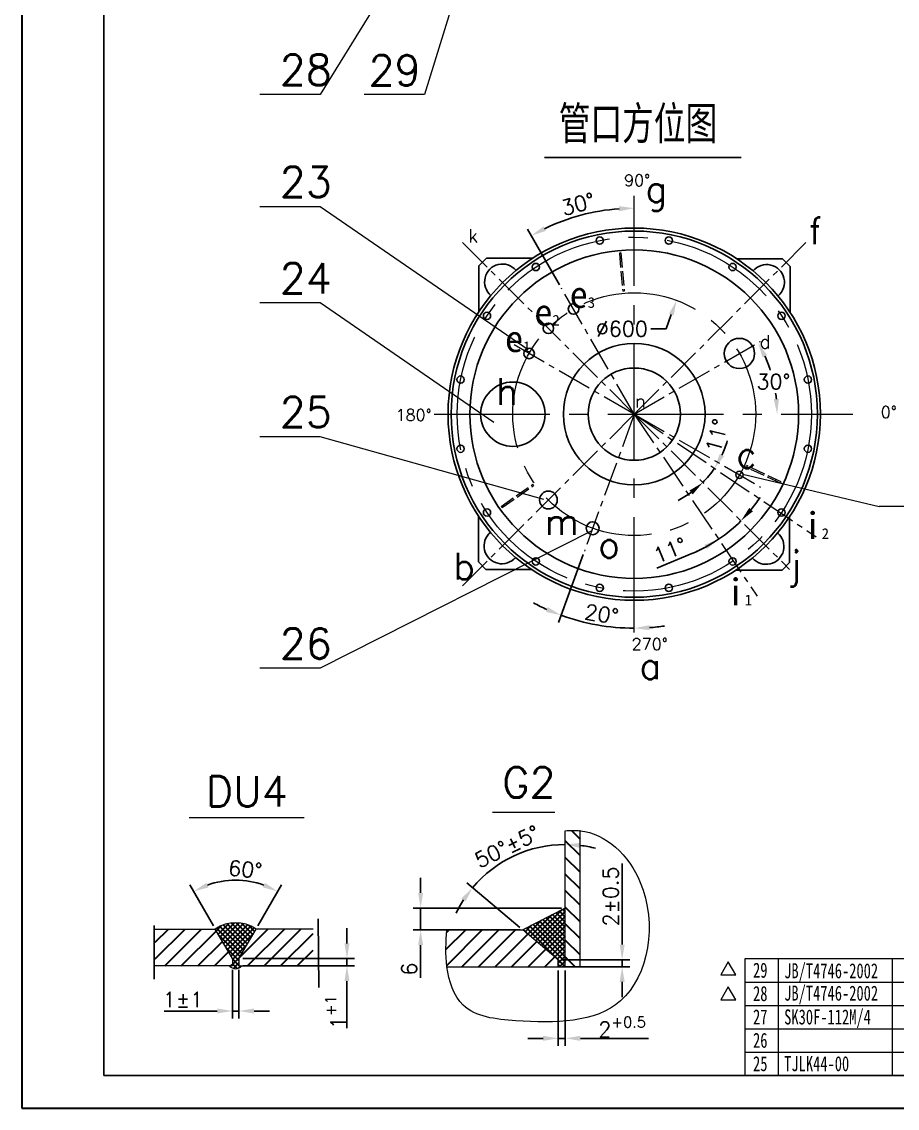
# Model space of a CAD drawing. Header units: millimetres. Extents: x 36080 to 36401, y 5729 to 6183.
# Drawn here: x 36079.7 to 36224, y 5728.8 to 5907.8 of the extents above; entities that cross this region are included whole.
import ezdxf

# ---------------------------------------------------------------- set-up
doc = ezdxf.new("R2010")
doc.units = ezdxf.units.MM
doc.linetypes.add('ACAD_ISO02W100', pattern=[15, 12, -3])
doc.linetypes.add('CENTER2', pattern=[28.575, 19.05, -3.175, 3.175, -3.175])
doc.layers.get('Defpoints').update_dxf_attribs({"lineweight": 18})
for name, color, linetype, lineweight in [('_01粗实线A', 3, 'Continuous', 25), ('_02细实线B', 7, 'Continuous', 35), ('c', 7, 'Continuous', 25), ('dh', 7, 'CENTER2', 9), ('x', 7, 'Continuous', 9), ('xu', 7, 'ACAD_ISO02W100', 9), ('细线', 4, 'Continuous', 9)]:
    doc.layers.add(name, color=color, linetype=linetype, lineweight=lineweight)
doc.styles.get("Standard").update_dxf_attribs({"font": '仿宋_GB2312.ttf', "width": 0.707})
doc.styles.add('文字', font='仿宋_GB2312.ttf', dxfattribs={"width": 0.707})
doc.styles.add('样式 1', font='txt.shx')
doc.dimstyles.new('1-15', dxfattribs={"dimtxt": 2.5, "dimasz": 2.5, "dimexe": 1.25, "dimexo": 0.625, "dimtad": 1, "dimlfac": 15, "dimdsep": 46, "dimtxsty": 'Standard', "dimcen": 2.5, "dimadec": 0, "dimazin": 0, "dimtfac": 1, "dimtmove": 0, "dimatfit": 3, "dimfxl": 1, "dimarcsym": 0})
doc.dimstyles.new('1-15sp', dxfattribs={"dimtxt": 2.5, "dimasz": 2.5, "dimexe": 1.25, "dimexo": 0.625, "dimtad": 1, "dimtih": 1, "dimtoh": 1, "dimlfac": 15, "dimdsep": 46, "dimtxsty": 'Standard', "dimcen": 2.5, "dimadec": 0, "dimazin": 0, "dimtfac": 1, "dimtmove": 0, "dimatfit": 3, "dimfxl": 1, "dimarcsym": 0})

# ---------------------------------------------------------------- blocks, each defined once
blk = doc.blocks.new('*D57')
at = {"layer": 'Defpoints', "color": 0, "transparency": 16777216}
for p in [(36169.28, 5761.77), (36145.45, 5758.17), (36162.5, 5758.17)]:
    blk.add_point(p, dxfattribs=at)
at = {"layer": 'x', "color": 0, "lineweight": -2, "transparency": 16777216}
for p, q in [((36145.45, 5764.27), (36145.45, 5766.77)), ((36168.65, 5761.77), (36144.2, 5761.77)), ((36145.45, 5761.77), (36145.45, 5758.17)), ((36161.87, 5758.17), (36144.2, 5758.17)), ((36145.45, 5755.67), (36145.45, 5750.25))]:
    blk.add_line(p, q, dxfattribs=at)
at = {"layer": 'x', "color": 0, "transparency": 16777216}
for points in [[(36145.03, 5764.27), (36145.86, 5764.27), (36145.45, 5761.77)], [(36145.03, 5755.67), (36145.86, 5755.67), (36145.45, 5758.17)]]:
    blk.add_solid(points, dxfattribs=at)
at = {"layer": 'x', "color": 0, "transparency": 16777216, "insert": (36143.57, 5751.71), "char_height": 2.5, "attachment_point": 5, "rotation": 90, "style": '样式 1'}
blk.add_mtext('6', dxfattribs=at)
blk = doc.blocks.new('*D56')
at = {"layer": 'Defpoints', "color": 0, "transparency": 16777216}
for p in [(36169.28, 5774.5), (36163.56, 5771.4), (36162.27, 5758.17), (36168.13, 5753.25), (36169.28, 5752.09)]:
    blk.add_point(p, dxfattribs=at)
at = {"layer": 'x', "color": 0, "lineweight": -2, "transparency": 16777216}
blk.add_line((36161.79, 5758.57), (36153.04, 5765.93), dxfattribs=at)
for start, end in [(90, 139.947), (75.6395, 82.8198), (147.1272, 154.3075)]:
    blk.add_arc((36169.28, 5752.28), 19.96, start, end, dxfattribs=at)
at = {"layer": 'x', "color": 0, "transparency": 16777216}
for points in [[(36171.75, 5771.67), (36171.8, 5772.5), (36169.28, 5772.24)], [(36152.18, 5763.36), (36152.85, 5762.87), (36154, 5765.12)]]:
    blk.add_solid(points, dxfattribs=at)
at = {"layer": 'x', "color": 0, "transparency": 16777216, "insert": (36159.7, 5771.9), "char_height": 2.5, "attachment_point": 5, "rotation": 26.0301, "style": '样式 1'}
blk.add_mtext('50%%d%%p5%%d', dxfattribs=at)
blk = doc.blocks.new('*D55')
at = {"layer": 'Defpoints', "color": 0, "transparency": 16777216}
for p in [(36168.13, 5753.25), (36168.13, 5752.1), (36178.64, 5752.1)]:
    blk.add_point(p, dxfattribs=at)
at = {"layer": 'x', "color": 0, "lineweight": -2, "transparency": 16777216}
for p, q in [((36178.64, 5755.75), (36178.64, 5769.08)), ((36168.75, 5753.25), (36179.89, 5753.25)), ((36168.75, 5752.1), (36179.89, 5752.1)), ((36178.64, 5752.1), (36178.64, 5753.25)), ((36178.64, 5749.6), (36178.64, 5747.1))]:
    blk.add_line(p, q, dxfattribs=at)
at = {"layer": 'x', "color": 0, "transparency": 16777216}
for points in [[(36178.23, 5755.75), (36179.06, 5755.75), (36178.64, 5753.25)], [(36178.23, 5749.6), (36179.06, 5749.6), (36178.64, 5752.1)]]:
    blk.add_solid(points, dxfattribs=at)
at = {"layer": 'x', "color": 0, "transparency": 16777216, "insert": (36176.77, 5763.67), "char_height": 2.5, "attachment_point": 5, "rotation": 90, "style": '样式 1'}
blk.add_mtext('2%%p0.5', dxfattribs=at)
blk = doc.blocks.new('*D54')
at = {"layer": 'Defpoints', "color": 0, "transparency": 16777216}
for p in [(36168.13, 5752.1), (36169.28, 5752.1), (36169.28, 5740.3)]:
    blk.add_point(p, dxfattribs=at)
at = {"layer": 'x', "color": 0, "lineweight": -2, "transparency": 16777216}
for p, q in [((36168.13, 5751.47), (36168.13, 5739.05)), ((36169.28, 5751.47), (36169.28, 5739.05)), ((36165.63, 5740.3), (36163.13, 5740.3)), ((36168.13, 5740.3), (36169.28, 5740.3)), ((36171.78, 5740.3), (36182.99, 5740.3))]:
    blk.add_line(p, q, dxfattribs=at)
at = {"layer": 'x', "color": 0, "transparency": 16777216}
for points in [[(36165.63, 5740.72), (36165.63, 5739.89), (36168.13, 5740.3)], [(36171.78, 5740.72), (36171.78, 5739.89), (36169.28, 5740.3)]]:
    blk.add_solid(points, dxfattribs=at)
at = {"layer": 'x', "color": 0, "transparency": 16777216, "insert": (36178.63, 5742.18), "char_height": 2.5, "attachment_point": 5, "style": '样式 1'}
blk.add_mtext('\\A1;2{\\H0.7x;\\S+0.5^ ;}', dxfattribs=at)
blk = doc.blocks.new('*D53')
at = {"layer": 'Defpoints', "color": 0, "transparency": 16777216}
for p in [(36112.58, 5766.14), (36111.63, 5758.31), (36118.34, 5758.31), (36114.44, 5753.45), (36115.53, 5753.45)]:
    blk.add_point(p, dxfattribs=at)
at = {"layer": 'x', "color": 0, "lineweight": -2, "transparency": 16777216}
for p, q in [((36111.32, 5758.85), (36107.43, 5765.58)), ((36118.65, 5758.85), (36122.53, 5765.58))]:
    blk.add_line(p, q, dxfattribs=at)
blk.add_arc((36114.98, 5752.5), 13.85, 70.3558, 109.6442, dxfattribs=at)
at = {"layer": 'x', "color": 0, "transparency": 16777216}
for points in [[(36110.5, 5765.17), (36110.15, 5765.92), (36108.06, 5764.5)], [(36119.82, 5765.92), (36119.47, 5765.17), (36121.91, 5764.5)]]:
    blk.add_solid(points, dxfattribs=at)
at = {"layer": 'x', "color": 0, "transparency": 16777216, "insert": (36116.56, 5768.15), "char_height": 2.5, "attachment_point": 5, "rotation": 354.257, "style": '样式 1'}
blk.add_mtext('60°', dxfattribs=at)
blk = doc.blocks.new('*D52')
at = {"layer": 'Defpoints', "color": 0, "transparency": 16777216}
for p in [(36114.44, 5752.23), (36115.53, 5752.23), (36115.53, 5744.8)]:
    blk.add_point(p, dxfattribs=at)
at = {"layer": 'x', "color": 0, "lineweight": -2, "transparency": 16777216}
for p, q in [((36114.44, 5751.61), (36114.44, 5743.55)), ((36115.53, 5751.61), (36115.53, 5743.55)), ((36111.94, 5744.8), (36103.19, 5744.8)), ((36115.53, 5744.8), (36114.44, 5744.8)), ((36118.03, 5744.8), (36120.53, 5744.8))]:
    blk.add_line(p, q, dxfattribs=at)
at = {"layer": 'x', "color": 0, "transparency": 16777216}
for points in [[(36111.94, 5745.22), (36111.94, 5744.39), (36114.44, 5744.8)], [(36118.03, 5745.22), (36118.03, 5744.39), (36115.53, 5744.8)]]:
    blk.add_solid(points, dxfattribs=at)
at = {"layer": 'x', "color": 0, "transparency": 16777216, "insert": (36106.31, 5746.68), "char_height": 2.5, "attachment_point": 5, "style": '样式 1'}
blk.add_mtext('1%%p1', dxfattribs=at)
blk = doc.blocks.new('*D51')
at = {"layer": 'Defpoints', "color": 0, "transparency": 16777216}
for p in [(36115.53, 5753.45), (36115.53, 5752.23), (36133.32, 5753.45)]:
    blk.add_point(p, dxfattribs=at)
at = {"layer": 'x', "color": 0, "lineweight": -2, "transparency": 16777216}
for p, q in [((36133.32, 5755.95), (36133.32, 5758.45)), ((36116.16, 5753.45), (36134.57, 5753.45)), ((36116.16, 5752.23), (36134.57, 5752.23)), ((36133.32, 5753.45), (36133.32, 5752.23)), ((36133.32, 5749.73), (36133.32, 5741.98))]:
    blk.add_line(p, q, dxfattribs=at)
at = {"layer": 'x', "color": 0, "transparency": 16777216}
for points in [[(36132.9, 5755.95), (36133.73, 5755.95), (36133.32, 5753.45)], [(36132.9, 5749.73), (36133.73, 5749.73), (36133.32, 5752.23)]]:
    blk.add_solid(points, dxfattribs=at)
at = {"layer": 'x', "color": 0, "transparency": 16777216, "insert": (36131.44, 5744.61), "char_height": 2.5, "attachment_point": 5, "rotation": 90, "style": '样式 1'}
blk.add_mtext('\\A1;1{\\H0.7x;\\S+1^ ;}', dxfattribs=at)
blk = doc.blocks.new('*D91')
at = {"layer": 'Defpoints', "color": 0, "transparency": 16777216}
for p in [(36187.61, 5861.88), (36173.66, 5824.39)]:
    blk.add_point(p, dxfattribs=at)
at = {"layer": 'x', "color": 0, "lineweight": -2, "transparency": 16777216}
for p, q in [((36185.87, 5857.2), (36186.74, 5859.54)), ((36183.37, 5857.2), (36185.87, 5857.2))]:
    blk.add_line(p, q, dxfattribs=at)
at = {"layer": 'x', "color": 0, "transparency": 16777216}
blk.add_solid([(36186.35, 5859.69), (36187.13, 5859.4), (36187.61, 5861.88)], dxfattribs=at)
at = {"layer": 'x', "color": 0, "transparency": 16777216, "insert": (36178.58, 5857.2), "char_height": 2.5, "attachment_point": 5, "style": '样式 1'}
blk.add_mtext('∅600', dxfattribs=at)
blk = doc.blocks.new('*D93')
at = {"layer": 'Defpoints', "color": 0, "transparency": 16777216}
for p in [(36180.64, 5843.14), (36180.64, 5843.14), (36192.6, 5832.61), (36210.62, 5822.92), (36206.21, 5817.57)]:
    blk.add_point(p, dxfattribs=at)
at = {"layer": 'x', "color": 0, "lineweight": -2, "transparency": 16777216}
for start, end in [(334.9963, 343.9926), (315, 326), (297.0074, 306.0037)]:
    blk.add_arc((36180.64, 5843.14), 15.94, start, end, dxfattribs=at)
at = {"layer": 'x', "color": 0, "transparency": 16777216}
for points in [[(36195.44, 5836.2), (36194.72, 5836.61), (36193.85, 5834.23)], [(36189.74, 5830.56), (36190.28, 5829.93), (36191.91, 5831.87)]]:
    blk.add_solid(points, dxfattribs=at)
at = {"layer": 'x', "color": 0, "transparency": 16777216, "insert": (36194.24, 5839.58), "char_height": 2.5, "attachment_point": 5, "rotation": 75.351, "style": '样式 1'}
blk.add_mtext('11°', dxfattribs=at)
blk = doc.blocks.new('*D94')
at = {"layer": 'Defpoints', "color": 0, "transparency": 16777216}
for p in [(36180.64, 5843.14), (36180.64, 5843.14), (36197.05, 5824.48), (36206.21, 5817.57), (36200.86, 5813.16)]:
    blk.add_point(p, dxfattribs=at)
at = {"layer": 'x', "color": 0, "lineweight": -2, "transparency": 16777216}
blk.add_line((36190.13, 5820.17), (36184.35, 5817.79), dxfattribs=at)
for start, end in [(320.7664, 326.5327), (304, 315), (292.4526, 304), (292.4673, 298.2336)]:
    blk.add_arc((36180.64, 5843.14), 24.85, start, end, dxfattribs=at)
at = {"layer": 'x', "color": 0, "transparency": 16777216}
for points in [[(36200.19, 5827.14), (36199.58, 5827.7), (36198.21, 5825.57)], [(36192.18, 5821.6), (36192.61, 5820.89), (36194.53, 5822.54)]]:
    blk.add_solid(points, dxfattribs=at)
at = {"layer": 'x', "color": 0, "transparency": 16777216, "insert": (36186.52, 5820.71), "char_height": 2.5, "attachment_point": 5, "rotation": 22.4526, "style": '样式 1'}
blk.add_mtext('11°', dxfattribs=at)
blk = doc.blocks.new('*D102')
at = {"layer": 'Defpoints', "color": 0, "transparency": 16777216}
for p in [(36180.64, 5879.14), (36174.74, 5876.57), (36168.64, 5863.92), (36180.64, 5843.14), (36180.64, 5807.14)]:
    blk.add_point(p, dxfattribs=at)
at = {"layer": 'x', "color": 0, "lineweight": -2, "transparency": 16777216}
blk.add_line((36168.32, 5864.47), (36163.04, 5873.62), dxfattribs=at)
blk.add_arc((36180.64, 5843.14), 33.94, 94.221, 115.779, dxfattribs=at)
at = {"layer": 'x', "color": 0, "transparency": 16777216}
for points in [[(36178.12, 5877.41), (36178.15, 5876.57), (36180.64, 5877.08)], [(36166.07, 5873.34), (36165.68, 5874.07), (36163.67, 5872.54)]]:
    blk.add_solid(points, dxfattribs=at)
at = {"layer": 'x', "color": 0, "transparency": 16777216, "insert": (36171.37, 5877.74), "char_height": 2.5, "attachment_point": 5, "rotation": 15, "style": '样式 1'}
blk.add_mtext('30°', dxfattribs=at)
blk = doc.blocks.new('*D103')
at = {"layer": 'Defpoints', "color": 0, "transparency": 16777216}
for p in [(36180.64, 5879.14), (36180.64, 5843.14), (36172.43, 5820.59), (36172.51, 5808.83), (36180.64, 5807.14)]:
    blk.add_point(p, dxfattribs=at)
at = {"layer": 'x', "color": 0, "lineweight": -2, "transparency": 16777216}
blk.add_line((36172.21, 5820), (36168.15, 5808.83), dxfattribs=at)
for start, end in [(241.8736, 245.9368), (250, 270), (274.0632, 278.1264)]:
    blk.add_arc((36180.64, 5843.14), 35.26, start, end, dxfattribs=at)
at = {"layer": 'x', "color": 0, "transparency": 16777216}
for points in [[(36166.42, 5811.33), (36166.1, 5810.56), (36168.58, 5810.01)], [(36183.15, 5807.55), (36183.12, 5808.38), (36180.64, 5807.88)]]:
    blk.add_solid(points, dxfattribs=at)
at = {"layer": 'x', "color": 0, "transparency": 16777216, "insert": (36175.26, 5810.19), "char_height": 2.5, "attachment_point": 5, "rotation": 350.7333, "style": '样式 1'}
blk.add_mtext('20°', dxfattribs=at)
blk = doc.blocks.new('*D117')
at = {"layer": 'Defpoints', "color": 0, "transparency": 16777216}
for p in [(36201.42, 5855.14), (36202.75, 5851.19), (36147.69, 5843.14), (36180.64, 5843.14), (36216.64, 5843.14)]:
    blk.add_point(p, dxfattribs=at)
at = {"layer": 'x', "color": 0, "lineweight": -2, "transparency": 16777216}
for start, end in [(17.8955, 23.9113), (6.0887, 8.5085)]:
    blk.add_arc((36180.64, 5843.14), 23.54, start, end, dxfattribs=at)
at = {"layer": 'x', "color": 0, "transparency": 16777216}
for points in [[(36201.78, 5852.49), (36202.52, 5852.87), (36201.02, 5854.91)], [(36204.46, 5845.66), (36203.62, 5845.61), (36204.17, 5843.14)]]:
    blk.add_solid(points, dxfattribs=at)
at = {"layer": 'x', "color": 0, "transparency": 16777216, "insert": (36203.56, 5848.5), "char_height": 2.5, "attachment_point": 5, "style": '样式 1'}
blk.add_mtext('30°', dxfattribs=at)

msp = doc.modelspace()

# ---------------------------------------------------------------- hatches: boundary and pattern name
at = {"layer": '_02细实线B', "ltscale": 6}
h = msp.add_hatch(dxfattribs=at)
h.set_pattern_fill('ANSI31', color=256, scale=0.6075, angle=90, style=0)
h.set_pattern_definition([(135, (25877.9563, 4653.9594), (-1.3638764, -1.3638764), [])])
edge = h.paths.add_edge_path()
edge.add_spline(control_points=[(36171.70939, 5774.50451), (36170.91179, 5774.57916), (36170.09559, 5774.54184), (36169.27939, 5774.50451)], knot_values=[0, 0, 0, 0, 4, 4, 4, 4], degree=3, periodic=0)
edge.add_line((36169.27939, 5774.50451), (36169.27939, 5752.09486))
edge.add_line((36169.27939, 5752.09486), (36171.70939, 5752.09486))
edge.add_line((36171.70939, 5752.09486), (36171.70939, 5774.50451))
h = msp.add_hatch(dxfattribs=at)
h.set_pattern_fill('ANSI37', color=256, scale=0.18225, style=0)
h.set_pattern_definition([(45, (25877.9563, 4653.95944), (-0.40916292, 0.40916292), []), (135, (25877.9563, 4653.95944), (-0.40916292, -0.40916292), [])])
h.paths.add_polyline_path([(36169.27939, 5761.81486), (36162.27247, 5758.16986), (36168.06439, 5753.30986), (36168.06439, 5752.09486), (36169.27939, 5752.09486)])
h = msp.add_hatch(dxfattribs=at)
h.set_pattern_fill('ANSI37', color=256, scale=0.18225, style=0)
h.set_pattern_definition([(45, (25874.38155, 4653.1051), (-0.40916292, 0.40916292), []), (135, (25874.38155, 4653.1051), (-0.40916292, -0.40916292), [])])
h.paths.add_polyline_path([(36118.33813, 5758.30956, 0.310658179), (36111.63029, 5758.30956), (36114.43622, 5753.44956), (36114.43622, 5752.23456), (36113.94996, 5752.23456, 0.446826788), (36116.01846, 5752.23456), (36115.53221, 5752.23456), (36115.53221, 5753.44956)])
h = msp.add_hatch(dxfattribs=at)
h.set_pattern_fill('ANSI31', color=256, scale=0.6075, style=0)
h.set_pattern_definition([(45, (25874.3815, 4653.1051), (-1.3638764, 1.3638764), [])])
h.paths.add_polyline_path([(36111.63029, 5758.30956), (36101.74034, 5758.30956), (36101.74034, 5752.23456), (36114.43622, 5752.23456), (36114.43622, 5753.44956)])
h.paths.add_polyline_path([(36127.73076, 5758.30956), (36118.33813, 5758.30956), (36115.53221, 5753.44956), (36115.53221, 5752.23456), (36127.73076, 5752.23456)])
h = msp.add_hatch(dxfattribs=at)
h.set_pattern_fill('ANSI31', color=256, scale=0.6075, style=0)
h.set_pattern_definition([(45, (25877.9563, 4653.9594), (-1.3638764, 1.3638764), [])])
edge = h.paths.add_edge_path()
edge.add_line((36168.06439, 5753.30986), (36162.27247, 5758.16986))
edge.add_line((36162.27247, 5758.16986), (36149.77563, 5758.16986))
edge.add_spline(control_points=[(36149.77563, 5758.16986), (36149.64053, 5756.17269), (36149.50543, 5754.17552), (36149.77563, 5752.09486)], knot_values=[113.17949722, 113.17949722, 113.17949722, 113.17949722, 123.17949722, 123.17949722, 123.17949722, 123.17949722], degree=3, periodic=0)
edge.add_line((36149.77563, 5752.09486), (36168.06439, 5752.09486))
edge.add_line((36168.06439, 5752.09486), (36168.06439, 5753.30986))

# ---------------------------------------------------------------- linework, layer by layer
at = {"layer": '_01粗实线A', "ltscale": 6}
for p, q in [((36093.24805, 6177.51874), (36093.24805, 5734.17874)), ((36128.56681, 5759.97307), (36128.6807, 5748.68027)), ((36101.58615, 5758.91368), (36101.58615, 5750.0428)), ((36169.27939, 5752.09486), (36171.70939, 5752.09486)), ((36093.24805, 5734.17874), (36395.10805, 5734.17874))]:
    msp.add_line(p, q, dxfattribs=at)
at = {"layer": '_02细实线B', "ltscale": 6}
for p, q in [((36079.74805, 6182.91874), (36079.74805, 5728.77874)), ((36079.74805, 5728.77874), (36400.50805, 5728.77874))]:
    msp.add_line(p, q, dxfattribs=at)
at = {"layer": 'c'}
for p, q in [((36165.86871, 5885.42666), (36198.24412, 5885.42666)), ((36155.04817, 5867.58407), (36156.28181, 5868.81771)), ((36163.85219, 5868.81771), (36156.28181, 5868.81771)), ((36197.51081, 5868.7286), (36205.08118, 5868.7286)), ((36205.08118, 5868.7286), (36206.31482, 5867.49496)), ((36155.04817, 5860.01369), (36155.04817, 5867.58407)), ((36206.31482, 5859.92458), (36206.31482, 5867.49496)), ((36154.95906, 5826.35507), (36154.95906, 5818.78469)), ((36206.22571, 5826.26596), (36206.22571, 5818.69559)), ((36156.1927, 5817.55105), (36154.95906, 5818.78469)), ((36206.22571, 5818.69559), (36204.99207, 5817.46195)), ((36163.76308, 5817.55105), (36156.1927, 5817.55105)), ((36197.4217, 5817.46195), (36204.99207, 5817.46195))]:
    msp.add_line(p, q, dxfattribs=at)
for centre, radius in [((36180.63694, 5843.13983), 30.66667), ((36180.63694, 5843.13983), 30.16667), ((36174.94681, 5871.74606), 0.6), ((36186.32708, 5871.74606), 0.6), ((36180.63694, 5843.13983), 27.06667), ((36164.43281, 5867.39102), 0.6), ((36196.84107, 5867.39102), 0.6), ((36170.63694, 5860.46033), 0.86667), ((36156.38574, 5859.34396), 0.6), ((36204.88814, 5859.34396), 0.6), ((36166.49481, 5857.28196), 0.86667), ((36163.31643, 5853.13983), 0.86667), ((36180.63694, 5843.13983), 11.66667), ((36197.95745, 5853.13983), 2.49333), ((36180.63694, 5843.13983), 7.6), ((36152.0307, 5848.82996), 0.6), ((36209.24318, 5848.82996), 0.6), ((36160.63694, 5843.13983), 5.3), ((36152.0307, 5837.44969), 0.6), ((36209.24318, 5837.44969), 0.6), ((36197.95745, 5833.13983), 0.6), ((36166.49481, 5828.99769), 1.46667), ((36156.38574, 5826.93569), 0.6), ((36204.88814, 5826.93569), 0.6), ((36173.79654, 5824.34597), 1.06), ((36164.43281, 5818.88863), 0.6), ((36196.84107, 5818.88863), 0.6), ((36174.94681, 5814.53359), 0.6), ((36186.32708, 5814.53359), 0.6)]:
    msp.add_circle(centre, radius, dxfattribs=at)
for centre, start, end in [((36158.92031, 5864.94556), 40.2681369, 229.7318631), ((36202.44268, 5864.85646), 310.2681369, 139.7318631), ((36158.8312, 5821.4232), 130.2681369, 319.7318631), ((36202.35357, 5821.33409), 220.2681369, 49.7318631)]:
    msp.add_arc(centre, 2.93333, start, end, dxfattribs=at)
at = {"layer": 'dh'}
for p, q in [((36180.63694, 5807.13983), (36180.63694, 5879.13983)), ((36147.69399, 5843.13983), (36216.63694, 5843.13983))]:
    msp.add_line(p, q, dxfattribs=at)
at = {"layer": 'dh', "ltscale": 0.3}
for q in [(36152.35565, 5871.42111), (36208.91823, 5871.42111), (36168.63694, 5863.92444), (36159.85233, 5855.13983), (36201.42155, 5855.13983), (36152.35565, 5814.85854), (36172.42846, 5820.5872), (36201.42155, 5831.13983), (36210.62065, 5822.91556), (36206.2108, 5817.56597), (36200.86121, 5813.15611)]:
    msp.add_line((36180.63694, 5843.13983), q, dxfattribs=at)
at = {"layer": 'dh'}
for radius in [29.16667, 20]:
    msp.add_circle((36180.63694, 5843.13983), radius, dxfattribs=at)
at = {"layer": 'x'}
for p, q in [((36158.27715, 5943.57039), (36128.90509, 5895.78915)), ((36159.16191, 5938.26385), (36146.07573, 5895.78915)), ((36128.90509, 5895.78915), (36118.98626, 5895.78915)), ((36146.07573, 5895.78915), (36136.15691, 5895.78915)), ((36128.90509, 5877.31857), (36118.98626, 5877.31857)), ((36163.1733, 5853.74696), (36128.90509, 5877.31857)), ((36128.90509, 5861.46191), (36118.98626, 5861.46191)), ((36157.51832, 5841.78012), (36128.90509, 5861.46191)), ((36128.90509, 5839.39721), (36118.98626, 5839.39721)), ((36165.73003, 5829.05444), (36128.90509, 5839.39721)), ((36198.49819, 5833.2582), (36220.96708, 5827.92793)), ((36230.88591, 5827.92793), (36220.96708, 5827.92793)), ((36173.64893, 5823.9176), (36128.90509, 5801.26346)), ((36128.90509, 5801.26346), (36118.98626, 5801.26346)), ((36169.27939, 5752.09486), (36169.27939, 5774.50451)), ((36171.70939, 5752.09486), (36171.70939, 5774.62526)), ((36169.27939, 5761.76529), (36162.27247, 5758.16986)), ((36101.74034, 5758.30956), (36111.63029, 5758.30956)), ((36114.43622, 5753.44956), (36111.63029, 5758.30956)), ((36115.53221, 5753.44956), (36118.33813, 5758.30956)), ((36127.73076, 5758.30956), (36118.33813, 5758.30956)), ((36149.77563, 5758.16986), (36162.27247, 5758.16986)), ((36168.12514, 5753.24965), (36162.27247, 5758.16986)), ((36114.43622, 5752.23456), (36101.74034, 5752.23456)), ((36114.43622, 5753.44956), (36114.43622, 5752.23456)), ((36115.53221, 5753.44956), (36115.53221, 5752.23456)), ((36115.53221, 5752.23456), (36127.73076, 5752.23456)), ((36149.77563, 5752.09486), (36168.06439, 5752.09486)), ((36168.06439, 5752.09486), (36169.27939, 5752.09486)), ((36168.12514, 5752.09545), (36168.12514, 5753.24965)), ((36198.90805, 5734.17874), (36198.90805, 5753.42874)), ((36198.90805, 5753.42874), (36297.90805, 5753.42874)), ((36204.40805, 5734.17874), (36204.40805, 5753.42874)), ((36223.15379, 5734.17874), (36223.15379, 5753.42874)), ((36198.90805, 5749.57874), (36297.90805, 5749.57874)), ((36198.90805, 5745.72874), (36297.90805, 5745.72874)), ((36198.90805, 5745.72874), (36297.90805, 5745.72874)), ((36198.90805, 5741.87874), (36297.90805, 5741.87874)), ((36198.90805, 5738.02874), (36297.90805, 5738.02874))]:
    msp.add_line(p, q, dxfattribs=at)
for points in [[(36196.12813, 5752.90673), (36194.88922, 5750.76088), (36197.36703, 5750.76088)], [(36196.12813, 5748.80908), (36194.88922, 5746.66323), (36197.36703, 5746.66323)]]:
    msp.add_lwpolyline(points, close=True, dxfattribs=at)
for centre, radius, start, end in [((36114.98421, 5753.43244), 5.91904, 55.4843312, 124.5156688), ((36114.98421, 5753.16083), 1.38839, 221.8472576, 318.1527424)]:
    msp.add_arc(centre, radius, start, end, dxfattribs=at)
msp.add_spline([(36169.27939, 5774.50451), (36171.70939, 5774.50451), (36181.63077, 5765.9947), (36178.3723, 5746.46627), (36161.12935, 5743.21152), (36152.44001, 5745.7882), (36149.77563, 5752.09486), (36149.77563, 5758.16986)], degree=3, dxfattribs=at)
at = {"layer": 'xu', "ltscale": 0.2}
for p, q in [((36178.44561, 5869.71664), (36178.17996, 5869.6934)), ((36178.17996, 5869.6934), (36178.73195, 5863.38416)), ((36178.53277, 5868.72044), (36178.26712, 5868.6972)), ((36178.44561, 5869.71664), (36178.9976, 5863.40741)), ((36178.9976, 5863.40741), (36178.73195, 5863.38416)), ((36199.00885, 5834.42575), (36199.12155, 5834.66743)), ((36204.7488, 5831.74916), (36199.00885, 5834.42575)), ((36204.8615, 5831.99085), (36199.12155, 5834.66743)), ((36158.71641, 5827.95367), (36163.90437, 5831.58633)), ((36158.86936, 5827.73523), (36164.05733, 5831.36789)), ((36163.90437, 5831.58633), (36164.05733, 5831.36789)), ((36203.84249, 5832.17178), (36203.95519, 5832.41347)), ((36204.7488, 5831.74916), (36204.8615, 5831.99085)), ((36158.71641, 5827.95367), (36158.86936, 5827.73523)), ((36159.53556, 5828.52725), (36159.68852, 5828.30881))]:
    msp.add_line(p, q, dxfattribs=at)
at = {"layer": '细线', "ltscale": 6}
for p, q in [((36157.28918, 5777.55173), (36167.5605, 5777.55173)), ((36107.30112, 5776.6974), (36126.24158, 5776.6974))]:
    msp.add_line(p, q, dxfattribs=at)

# ---------------------------------------------------------------- texts
at = {"style": '样式 1'}
for s, p in [('28', (36122.25219, 5897.37358)), ('29', (36136.87196, 5897.28195)), ('23', (36122.25219, 5878.903)), ('24', (36122.25219, 5863.04634)), ('25', (36122.25219, 5840.98164)), ('26', (36122.25219, 5802.84789)), ('G2', (36158.8859, 5779.95959)), ('DU4', (36110.06931, 5778.47473))]:
    msp.add_text(s, height=5, dxfattribs=at).set_placement(p)
at = {"layer": 'c', "style": '文字', "width": 0.707}
msp.add_text('管口方位图', height=5.415384, dxfattribs=at).set_placement((36168.19434, 5888.35581))
at = {"layer": 'x', "style": '样式 1'}
for s, height, p in [('90%%d', 1.925, (36178.96807, 5880.70585)), ('g', 4.4, (36182.45686, 5878.06822)), ('f', 4.4, (36209.36744, 5871.15686)), ('k', 2.2, (36153.27218, 5871.41735)), ('d', 2.2, (36201.27384, 5853.95251)), ('h', 4.4, (36157.8563, 5844.69861)), ('n', 2.2, (36180.72578, 5844.21233)), ('180%%d', 1.925, (36141.32923, 5842.03488)), ('0%%d', 1.925, (36221.24456, 5842.5203)), ('c', 4.4, (36197.42708, 5834.25387)), ('m', 4.4, (36165.84257, 5823.2563)), ('o', 4.4, (36174.70201, 5819.45717)), ('b', 4.4, (36150.80417, 5815.88552)), ('j', 4.4, (36206.20231, 5816.15203)), ('270%%d', 1.925, (36180.20818, 5804.28773)), ('a', 4.4, (36181.47642, 5799.50006))]:
    msp.add_text(s, height=height, dxfattribs=at).set_placement(p)
at = {"layer": 'x', "style": '文字', "width": 0.707}
for s, p in [('29', (36200.20253, 5750.29147)), ('JB/T4746-2002', (36205.32807, 5750.19274)), ('28', (36200.20253, 5746.44147)), ('JB/T4746-2002', (36205.32807, 5746.50946)), ('27', (36200.20253, 5742.59147)), ('SK30F-112M/4', (36205.32807, 5742.59147)), ('26', (36200.20253, 5738.74147)), ('25', (36200.20253, 5734.89147)), ('TJLK44-00', (36205.32807, 5734.89147))]:
    msp.add_text(s, height=2.475, dxfattribs=at).set_placement(p)
at = {"layer": 'x', "char_height": 4.4, "width": 5.5, "attachment_point": 1, "style": '样式 1'}
for s, insert in [('{\\f宋体|b0|i0|c134|p2;e\\H0.4x;3}', (36169.99625, 5865.04789)), ('{\\f宋体|b0|i0|c134|p2;e\\H0.4x;2}', (36164.17364, 5862.14004)), ('{\\f宋体|b0|i0|c134|p2;e\\H0.4x;1}', (36159.347, 5857.77826)), ('{\\f宋体|b0|i0|c134|p2;i\\H0.4x;2}', (36208.52713, 5826.98406)), ('{\\f宋体|b0|i0|c134|p2;i\\H0.4x;1}', (36195.83686, 5816.05289))]:
    msp.add_mtext(s, dxfattribs=dict(at, insert=insert))

# ---------------------------------------------------------------- dimensions: what is measured, and where the dimension line sits
at = {"layer": 'x'}
for base, line1, line2, picture, middle in [((36174.74282, 5876.56706), ((36180.63694, 5807.13983), (36180.63694, 5879.13983)), ((36180.63694, 5843.13983), (36168.63694, 5863.92444)), '*D102', (36171.36659, 5877.73726)), ((36197.04948, 5824.47973), ((36180.63694, 5843.13983), (36200.86121, 5813.15611)), ((36180.63694, 5843.13983), (36206.2108, 5817.56597)), '*D94', (36186.52379, 5820.71203))]:
    dim = msp.add_angular_dim_2l(base=base, line1=line1, line2=line2, dimstyle='1-15', override={"dimtxsty": '样式 1'}, dxfattribs=at)
    dim.commit()
    dim.dimension.update_dxf_attribs({"geometry": picture, "text_midpoint": middle})
for base, line1, line2, dimstyle, picture, middle in [((36172.50541, 5808.8302), ((36180.63694, 5843.13983), (36172.42846, 5820.5872)), ((36180.63694, 5807.13983), (36180.63694, 5879.13983)), '1-15', '*D103', (36174.95901, 5808.33992)), ((36202.75414, 5851.18983), ((36147.69399, 5843.13983), (36216.63694, 5843.13983)), ((36180.63694, 5843.13983), (36201.42155, 5855.13983)), '1-15sp', '*D117', (36203.55574, 5848.4972)), ((36192.60478, 5832.61348), ((36180.63694, 5843.13983), (36206.2108, 5817.56597)), ((36180.63694, 5843.13983), (36210.62065, 5822.91556)), '1-15', '*D93', (36196.05725, 5839.10904)), ((36112.57907, 5766.14064), ((36115.53221, 5753.44956), (36118.33813, 5758.30956)), ((36114.43622, 5753.44956), (36111.63029, 5758.30956)), '1-15', '*D53', (36116.37019, 5766.28154))]:
    dim = msp.add_angular_dim_2l(base=base, line1=line1, line2=line2, dimstyle=dimstyle, override={"dimtxsty": '样式 1'}, dxfattribs=at)
    dim.commit()
    dim.dimension.update_dxf_attribs({"geometry": picture, "text_midpoint": middle, "dimtype": 162})
dim = msp.add_diameter_dim_2p(p1=(36173.66348, 5824.39494), p2=(36187.6104, 5861.88472), dimstyle='1-15sp', override={"dimtxsty": '样式 1'}, dxfattribs=at)
dim.commit()
dim.dimension.update_dxf_attribs({"geometry": '*D91', "text_midpoint": (36178.57537, 5857.19849), "dimtype": 163})
dim = msp.add_angular_dim_2l(base=(36163.56008, 5771.40459), line1=((36169.27939, 5752.09486), (36169.27939, 5774.50451)), line2=((36168.12514, 5753.24965), (36162.27247, 5758.16986)), text='50%%d%%p5%%d', dimstyle='1-15', override={"dimtxsty": '样式 1'}, dxfattribs=at)
dim.commit()
dim.dimension.update_dxf_attribs({"geometry": '*D56', "text_midpoint": (36160.51913, 5770.21656), "dimtype": 162})
for base, p1, p2, text, picture, middle in [((36178.64349, 5752.09545), (36168.12514, 5753.24965), (36168.12514, 5752.09545), '2%%p0.5', '*D55', (36178.64349, 5763.66632)), ((36145.44716, 5758.16986), (36169.27939, 5761.76529), (36162.49953, 5758.16986), '6', '*D57', (36145.44716, 5751.71153)), ((36133.31591, 5753.44956), (36115.53221, 5752.23456), (36115.53221, 5753.44956), '\\A1;1{\\H0.7x;\\S+1^ ;}', '*D51', (36133.31591, 5744.60956))]:
    dim = msp.add_linear_dim(base=base, p1=p1, p2=p2, angle=90, text=text, dimstyle='1-15', override={"dimtxsty": '样式 1'}, dxfattribs=at)
    dim.commit()
    dim.dimension.update_dxf_attribs({"geometry": picture, "text_midpoint": middle, "dimtype": 160})
for base, p1, p2, text, picture, middle in [((36115.53221, 5744.80446), (36114.43622, 5752.23456), (36115.53221, 5752.23456), '1%%p1', '*D52', (36106.31122, 5744.80446)), ((36169.27939, 5740.30409), (36168.12514, 5752.09545), (36169.27939, 5752.09545), '\\A1;2{\\H0.7x;\\S+0.5^ ;}', '*D54', (36178.63356, 5740.30409))]:
    dim = msp.add_linear_dim(base=base, p1=p1, p2=p2, text=text, dimstyle='1-15', override={"dimtxsty": '样式 1'}, dxfattribs=at)
    dim.commit()
    dim.dimension.update_dxf_attribs({"geometry": picture, "text_midpoint": middle, "dimtype": 160})

doc.saveas('drawing.dxf')
